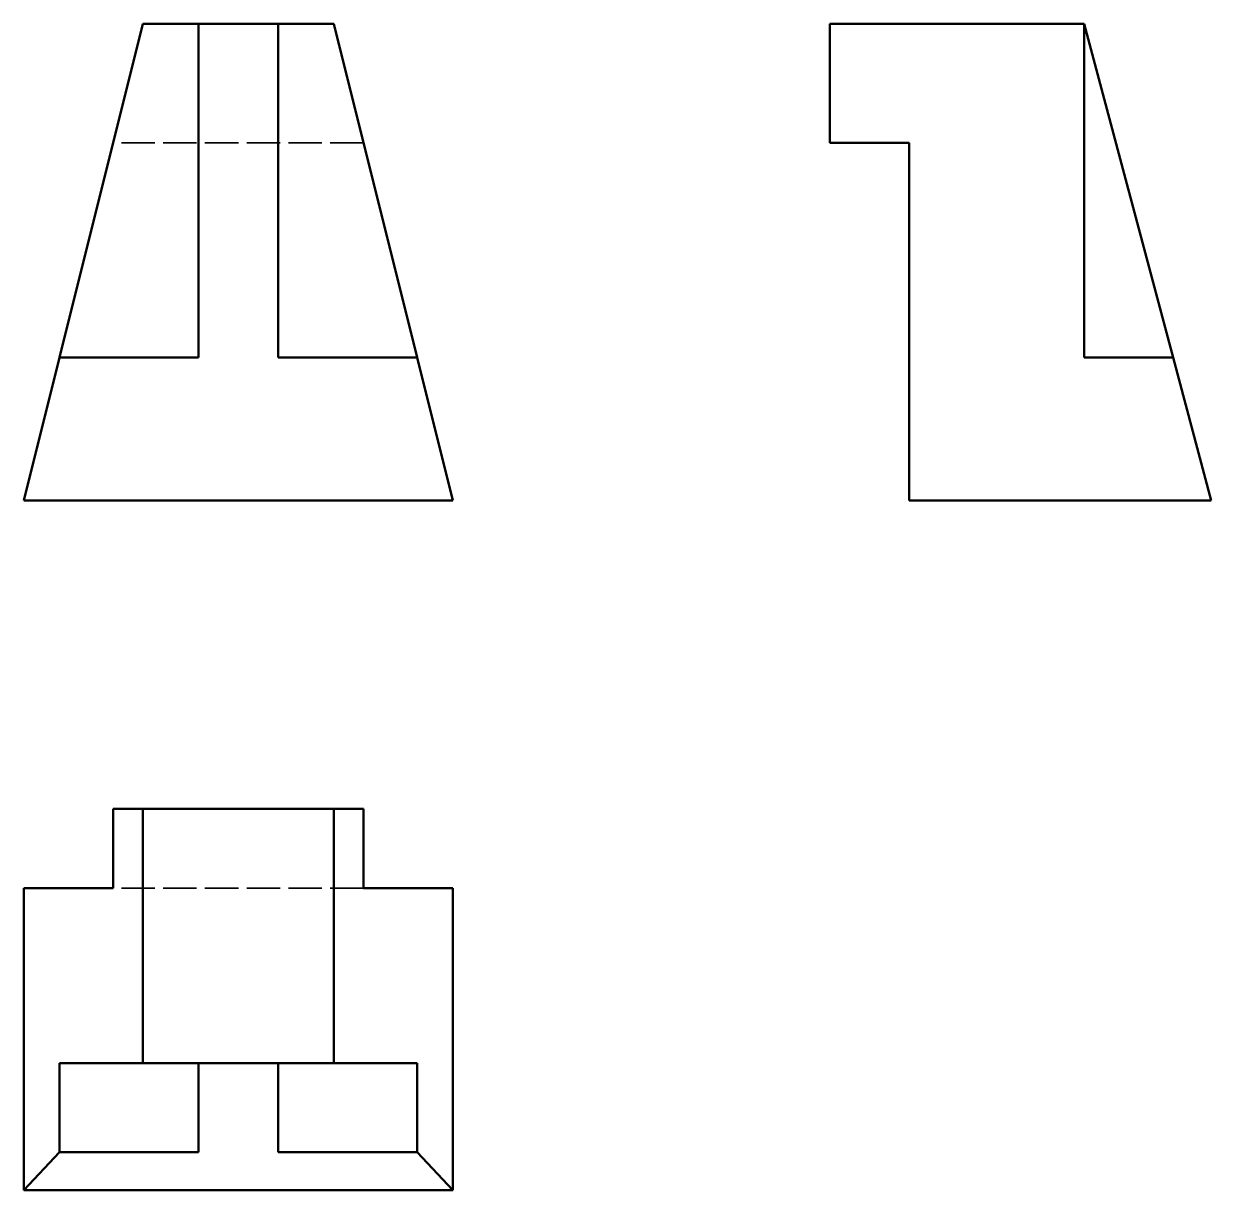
# Model space of a CAD drawing. Header units: millimetres. Extents: x 67 to 216, y 28 to 174.
import ezdxf

# ---------------------------------------------------------------- set-up
doc = ezdxf.new("R2010")
doc.units = ezdxf.units.MM
doc.linetypes.add('DASHED', pattern=[0.2068, 0.1655, -0.0413])
doc.layers.add('Oculto (ISO)', color=7, linetype='DASHED', lineweight=35)
doc.layers.add('Visible (ISO)', color=7, linetype='Continuous', lineweight=50)

msp = doc.modelspace()

# ---------------------------------------------------------------- linework, layer by layer
at = {"layer": 'Oculto (ISO)', "ltscale": 25.386847}
for p, q in [((109.31, 159.31), (77.81, 159.31)), ((109.31, 65.52), (77.81, 65.52))]:
    msp.add_line(p, q, dxfattribs=at)
at = {"layer": 'Visible (ISO)'}
for p, q in [((81.56, 174.31), (71.06, 132.31)), ((81.56, 174.31), (88.56, 174.31)), ((88.56, 174.31), (98.56, 174.31)), ((88.56, 174.31), (88.56, 132.31)), ((98.56, 174.31), (105.56, 174.31)), ((98.56, 132.31), (98.56, 174.31)), ((116.06, 132.31), (105.56, 174.31)), ((167.97, 159.31), (167.97, 174.31)), ((167.97, 174.31), (199.97, 174.31)), ((199.97, 174.31), (199.97, 132.31)), ((199.97, 174.31), (211.17, 132.31)), ((177.97, 159.31), (167.97, 159.31)), ((177.97, 114.31), (177.97, 159.31)), ((71.06, 132.31), (66.56, 114.31)), ((88.56, 132.31), (71.06, 132.31)), ((116.06, 132.31), (98.56, 132.31)), ((120.56, 114.31), (116.06, 132.31)), ((199.97, 132.31), (211.17, 132.31)), ((211.17, 132.31), (215.97, 114.31)), ((120.56, 114.31), (66.56, 114.31)), ((177.97, 114.31), (215.97, 114.31)), ((77.81, 75.52), (81.56, 75.52)), ((77.81, 65.52), (77.81, 75.52)), ((81.56, 75.52), (81.56, 43.52)), ((105.56, 75.52), (81.56, 75.52)), ((105.56, 75.52), (109.31, 75.52)), ((105.56, 43.52), (105.56, 75.52)), ((109.31, 75.52), (109.31, 65.52)), ((66.56, 65.52), (77.81, 65.52)), ((66.56, 65.52), (66.56, 27.52)), ((109.31, 65.52), (120.56, 65.52)), ((120.56, 27.52), (120.56, 65.52)), ((71.06, 43.52), (71.06, 32.32)), ((81.56, 43.52), (71.06, 43.52)), ((81.56, 43.52), (88.56, 43.52)), ((88.56, 43.52), (98.56, 43.52)), ((88.56, 43.52), (88.56, 32.32)), ((98.56, 43.52), (105.56, 43.52)), ((98.56, 32.32), (98.56, 43.52)), ((116.06, 43.52), (105.56, 43.52)), ((116.06, 32.32), (116.06, 43.52)), ((71.06, 32.32), (66.56, 27.52)), ((88.56, 32.32), (71.06, 32.32)), ((116.06, 32.32), (98.56, 32.32)), ((120.56, 27.52), (116.06, 32.32)), ((120.56, 27.52), (66.56, 27.52))]:
    msp.add_line(p, q, dxfattribs=at)

doc.saveas('drawing.dxf')
